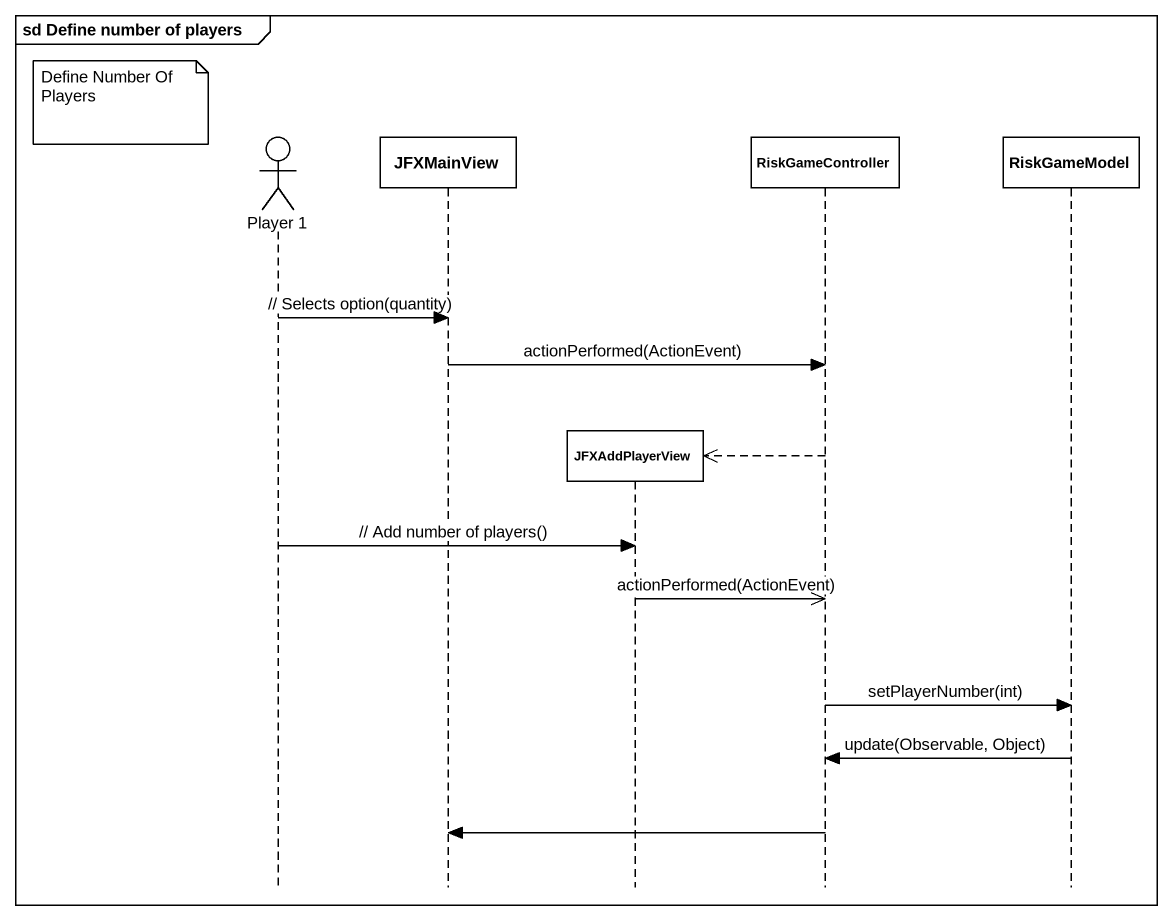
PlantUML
@startuml
mainframe sd Define number of players
hide footbox
actor "Player 1" as Player_1
participant JFXMainView
participant JFXAddPlayerView
participant RiskGameController
participant RiskGameModel

note left of Player_1 : Define Number Of Players
Player_1 -> JFXMainView : // Selects option(quantity)
JFXMainView -> RiskGameController : actionPerformed(ActionEvent)
RiskGameController -->> JFXAddPlayerView **
Player_1 -> JFXAddPlayerView : // Add number of players()
JFXAddPlayerView ->> RiskGameController : actionPerformed(ActionEvent)
RiskGameController -> RiskGameModel : setPlayerNumber(int)
RiskGameModel -> RiskGameController : update(Observable, Object)
RiskGameController -> JFXMainView
@enduml
